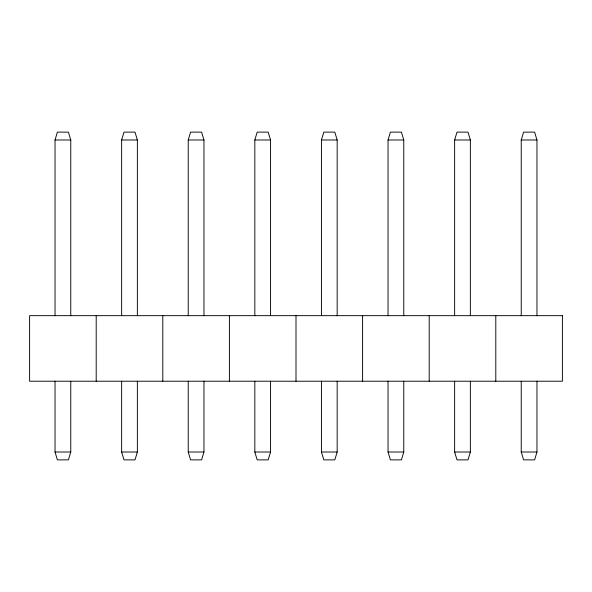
<?xml version="1.0" encoding="UTF-8"?>
<svg xmlns="http://www.w3.org/2000/svg" width="592" height="592" viewBox="0 0 592 592"><rect width="100%" height="100%" fill="white"/><g stroke="black" fill="none" stroke-linecap="round" stroke-linejoin="round"><path stroke-width="0.89" d="M55.034 315.662L55.034 139.986L57.394 132.12L68.406 132.12L70.766 139.986L70.766 315.662M121.634 315.662L121.634 139.986L123.994 132.12L135.006 132.12L137.366 139.986L137.366 315.662M70.766 381.218L70.766 452.014L68.406 459.88L57.394 459.88L55.034 452.014L55.034 381.218M188.234 315.662L188.234 139.986L190.594 132.12L201.606 132.12L203.966 139.986L203.966 315.662M137.366 381.218L137.366 452.014L135.006 459.88L123.994 459.88L121.634 452.014L121.634 381.218M254.834 315.662L254.834 139.986L257.194 132.12L268.206 132.12L270.566 139.986L270.566 315.662M203.966 381.218L203.966 452.014L201.606 459.88L190.594 459.88L188.234 452.014L188.234 381.218M321.434 315.662L321.434 139.986L323.794 132.12L334.806 132.12L337.166 139.986L337.166 315.662M270.566 381.218L270.566 452.014L268.206 459.88L257.194 459.88L254.834 452.014L254.834 381.218M388.034 315.662L388.034 139.986L390.394 132.12L401.406 132.12L403.766 139.986L403.766 315.662M337.166 381.218L337.166 452.014L334.806 459.88L323.794 459.88L321.434 452.014L321.434 381.218M454.634 315.662L454.634 139.986L456.994 132.12L468.006 132.12L470.366 139.986L470.366 315.662M403.766 381.218L403.766 452.014L401.406 459.88L390.394 459.88L388.034 452.014L388.034 381.218M521.234 315.662L521.234 139.986L523.594 132.12L534.606 132.12L536.966 139.986L536.966 315.662M470.366 381.218L470.366 452.014L468.006 459.88L456.994 459.88L454.634 452.014L454.634 381.218M536.966 381.218L536.966 452.014L534.606 459.88L523.594 459.88L521.234 452.014L521.234 381.218M55.034 139.986L70.766 139.986M121.634 139.986L137.366 139.986M188.234 139.986L203.966 139.986M254.834 139.986L270.566 139.986M321.434 139.986L337.166 139.986M388.034 139.986L403.766 139.986M454.634 139.986L470.366 139.986M521.234 139.986L536.966 139.986M55.034 452.014L70.766 452.014M121.634 452.014L137.366 452.014M188.234 452.014L203.966 452.014M254.834 452.014L270.566 452.014M321.434 452.014L337.166 452.014M388.034 452.014L403.766 452.014M454.634 452.014L470.366 452.014M521.234 452.014L536.966 452.014M495.8 315.662L495.8 381.218M429.2 315.662L429.2 381.218M362.6 315.662L362.6 381.218M296 315.662L296 381.218M229.4 315.662L229.4 381.218M162.8 315.662L162.8 381.218M96.2 315.662L96.2 381.218M562.4 315.662L29.6 315.662L29.6 381.218L562.4 381.218L562.4 315.662"/></g></svg>
